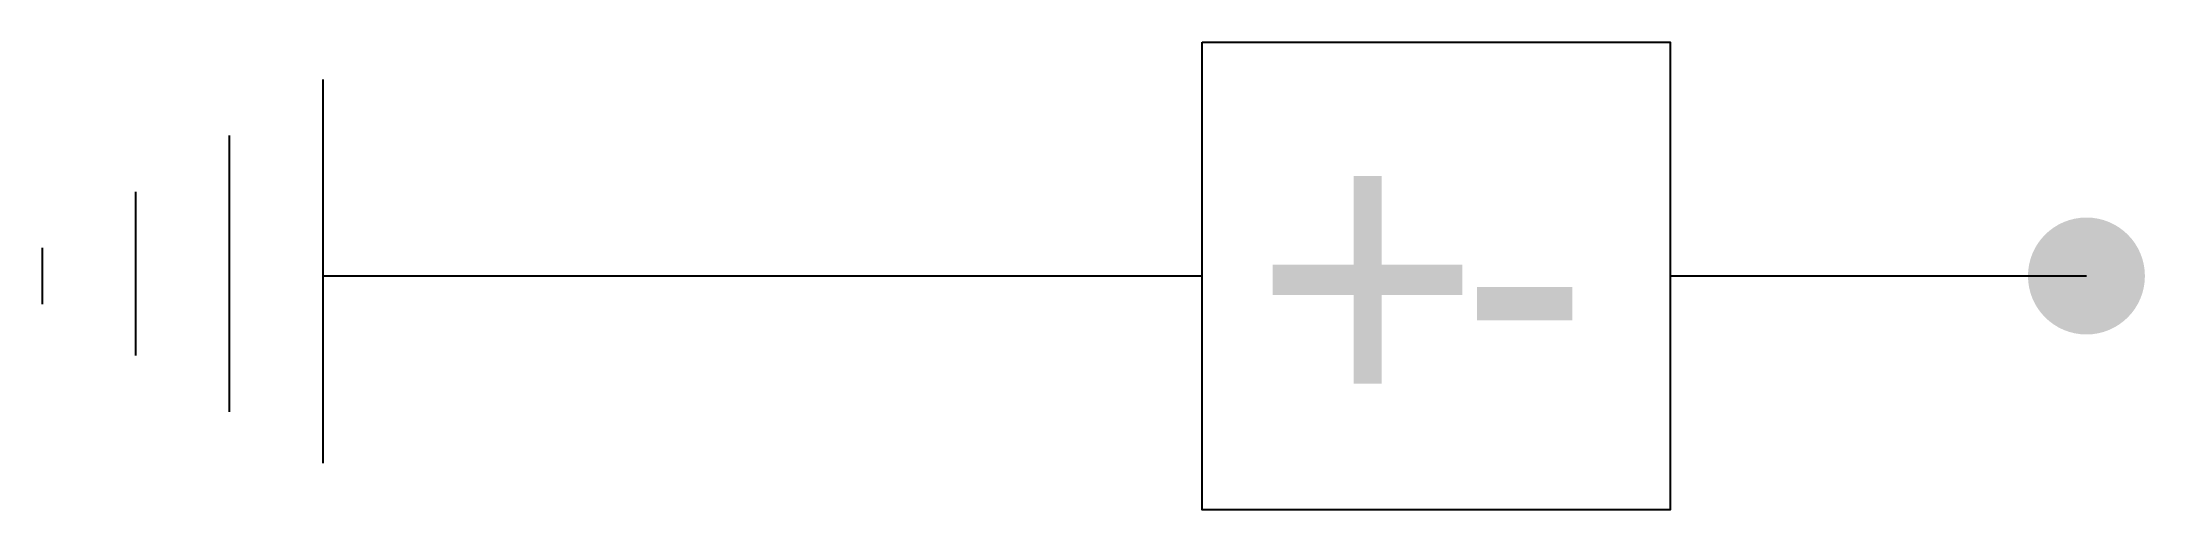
# Model space of a CAD drawing. Header units: feet. Extents: x -0.524 to 0.015, y -0.06 to 0.06.
import ezdxf
from ezdxf.enums import TextEntityAlignment as Align

# ---------------------------------------------------------------- set-up
doc = ezdxf.new("R2010")
doc.units = ezdxf.units.FT
doc.header["$MEASUREMENT"] = 0
doc.styles.add('Style-CHAR_FAST_FONT', font='CHAR_FAST_FONT.shx')

msp = doc.modelspace()

# ---------------------------------------------------------------- hatches: boundary and pattern name
h = msp.add_hatch(color=256)
edge = h.paths.add_edge_path()
edge.add_arc((0, 0), 0.015, 0, 360)

# ---------------------------------------------------------------- linework, layer by layer
for p, q in [((-0.4524, 0.0504), (-0.4524, -0.048)), ((-0.4764, 0.036), (-0.4764, -0.0348)), ((-0.5004, 0.0216), (-0.5004, -0.0204)), ((-0.5244, 0.0072), (-0.5244, -0.0072)), ((-0.2268, 0), (-0.4524, 0)), ((0, 0), (-0.1068, 0))]:
    msp.add_line(p, q)
at = {"flags": 128}
msp.add_lwpolyline([(-0.2268, 0.06), (-0.1068, 0.06), (-0.1068, -0.06), (-0.2268, -0.06)], close=True, dxfattribs=at)

# ---------------------------------------------------------------- texts
at = {"style": 'Style-CHAR_FAST_FONT'}
for s, p in [('+', (-0.2136, 0.00024)), ('-', (-0.1608, 0.00144))]:
    msp.add_text(s, height=0.07488, dxfattribs=at).set_placement(p, align=Align.MIDDLE_LEFT)

doc.saveas('drawing.dxf')
